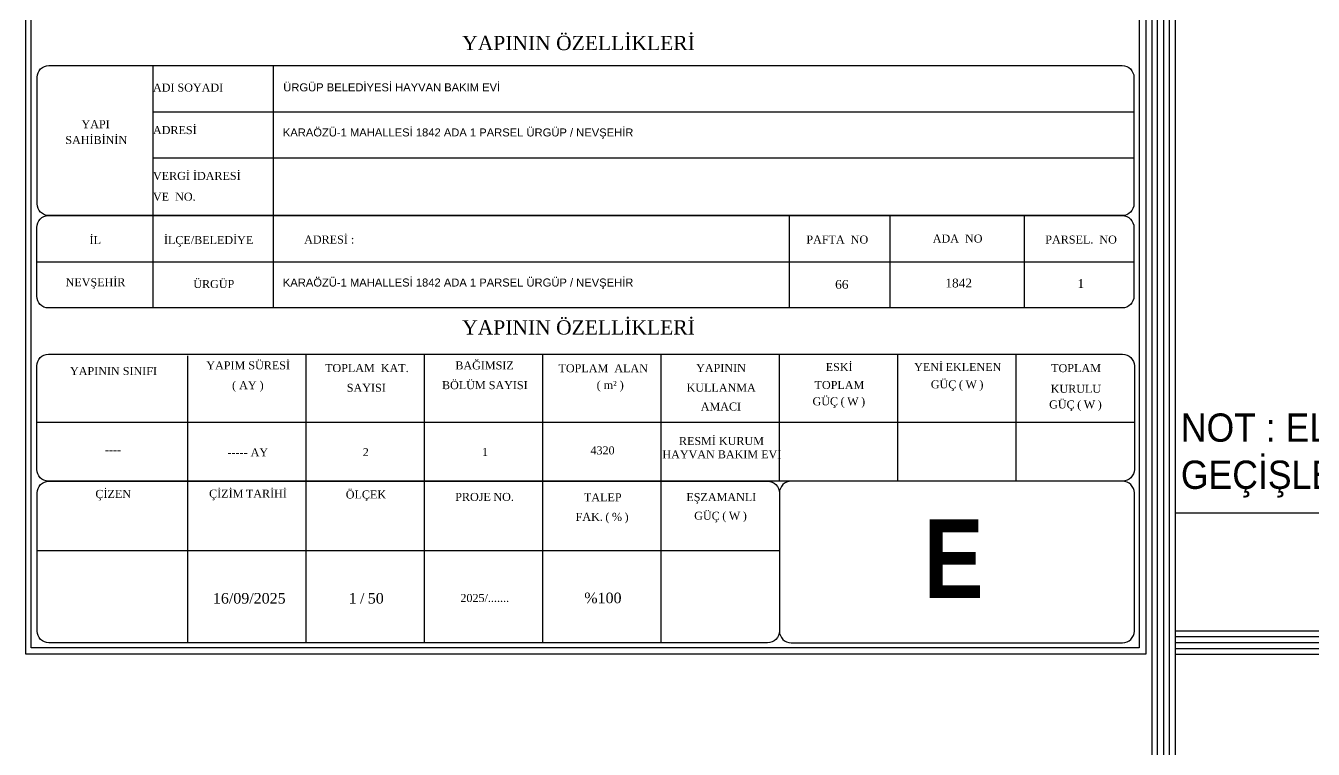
# Model space of a CAD drawing. Header units: millimetres. Extents: x 2046 to 14753, y 2361 to 29276.
# Drawn here: x 2046 to 3138, y 11071 to 11685 of the extents above; entities that cross this region are included whole.
import ezdxf

# ---------------------------------------------------------------- set-up
doc = ezdxf.new("R2010")
doc.units = ezdxf.units.MM
doc.layers.add('Elektrik Yazı', color=7, linetype='Continuous')
doc.layers.add('TOPRAKLAMA', color=44, linetype='Continuous', lineweight=18)
doc.layers.add('yazi', color=251, linetype='Continuous', lineweight=25)
doc.styles.add('Elektrik Yazı', font='times.ttf')
doc.styles.add('UNIVCH', font='arial.ttf', dxfattribs={"width": 0.7, "height": 70})

# ---------------------------------------------------------------- blocks, each defined once
blk = doc.blocks.new('ÖZEL NOT')
at = {"layer": 'Elektrik Yazı', "insert": (0, 81.2), "char_height": 24, "width": 884.096, "attachment_point": 1, "style": 'UNIVCH'}
blk.add_mtext('{\\W0.9;NOT : ELEKTRİK TESİSATINDA KOLON VE BACA GEÇİŞLERİNDE TAVAN VEYA ZEMİN KULLANILACAKTIR}', dxfattribs=at)

msp = doc.modelspace()

# ---------------------------------------------------------------- linework, layer by layer
at = {"layer": 'yazi'}
for p, q in [((3000.515, 26057.18), (3000.515, 2361.267)), ((3010.515, 26042.18), (3010.515, 2361.267)), ((3020.515, 26032.18), (3020.515, 2361.267)), ((2153.523, 11651.099), (2153.523, 11445.409)), ((2255.487, 11651.099), (2255.487, 11445.409)), ((2153.523, 11611.92), (2985.815, 11611.92)), ((2153.523, 11572.741), (2985.815, 11572.741)), ((2693.28, 11445.409), (2693.28, 11523.767)), ((2778.802, 11445.409), (2778.802, 11523.767)), ((2892.643, 11445.409), (2892.643, 11523.767)), ((2054.959, 11484.588), (2985.46, 11484.588)), ((2183.11, 11161.362), (2183.11, 11404.793)), ((2283.448, 11161.362), (2283.448, 11406.23)), ((2383.786, 11161.362), (2383.786, 11406.23)), ((2484.125, 11161.362), (2484.125, 11406.23)), ((2584.463, 11161.362), (2584.463, 11406.23)), ((2684.801, 11298.488), (2684.801, 11406.23)), ((2785.139, 11298.488), (2785.139, 11406.23)), ((2885.477, 11298.488), (2885.477, 11406.23)), ((2055.315, 11348.582), (2985.815, 11348.582)), ((3020.515, 11271.662), (11459.215, 11271.662)), ((2055.315, 11239.72), (2684.801, 11239.72))]:
    msp.add_line(p, q, dxfattribs=at)
for points in [[(3005.515, 8020.024), (3005.515, 29265.994), (11474.215, 29265.994), (11474.215, 26057.18)], [(3015.515, 8020.024), (3015.515, 29255.994), (11464.215, 29255.994), (11464.215, 26057.18)], [(2045.615, 11151.662), (2045.615, 12501.633), (2995.515, 12501.633), (2995.515, 11151.662), (2045.615, 11151.662)], [(3020.515, 11171.662), (11459.215, 11171.662)], [(3020.515, 11166.662), (11459.215, 11166.662)], [(3020.515, 11161.662), (11459.215, 11161.662)], [(3020.515, 11156.662), (11459.215, 11156.662)], [(3020.515, 11151.662), (11484.215, 11151.662)]]:
    msp.add_lwpolyline(points, dxfattribs=at)
at = {"layer": 'yazi', "lineweight": 30}
msp.add_lwpolyline([(2050.277, 12496.308), (2989.889, 12496.308), (2989.889, 11157.018), (2050.277, 11157.018)], close=True, dxfattribs=at)
for points in [[(2065.315, 11651.099), (2975.46, 11651.099, -0.41421356), (2985.46, 11641.099), (2985.46, 11533.767, -0.41421356), (2975.46, 11523.767), (2065.315, 11523.767, -0.41421356), (2055.315, 11533.767), (2055.315, 11641.099, -0.41421356)], [(2064.959, 11523.767), (2975.46, 11523.767, -0.41421356), (2985.46, 11513.767), (2985.46, 11455.409, -0.41421356), (2975.46, 11445.409), (2064.959, 11445.409, -0.41421356), (2054.959, 11455.409), (2054.959, 11513.767, -0.41421356)], [(2064.959, 11406.23), (2975.815, 11406.23, -0.41421356), (2985.815, 11396.23), (2985.815, 11308.488, -0.41421356), (2975.815, 11298.488), (2064.959, 11298.488, -0.41421356), (2054.959, 11308.488), (2054.959, 11396.23, -0.41421356)], [(2065.315, 11298.488), (2674.801, 11298.488, -0.41421356), (2684.801, 11288.488), (2684.801, 11171.362, -0.41421356), (2674.801, 11161.362), (2065.315, 11161.362, -0.41421356), (2055.315, 11171.362), (2055.315, 11288.488, -0.41421356)], [(2975.815, 11298.488), (2694.801, 11298.488, 0.41421356), (2684.801, 11288.488), (2684.801, 11171.362, 0.41421356), (2694.801, 11161.362), (2975.815, 11161.362, 0.41421356), (2985.815, 11171.362), (2985.815, 11288.488, 0.41421356)]]:
    msp.add_lwpolyline(points, format="xyb", close=True, dxfattribs=at)

# ---------------------------------------------------------------- block references
at = {"layer": 'TOPRAKLAMA'}
msp.add_blockref('ÖZEL NOT', (3025.271, 11274.767), dxfattribs=at)

# ---------------------------------------------------------------- texts
at = {"layer": 'yazi', "lineweight": 30, "attachment_point": 1, "style": 'Elektrik Yazı'}
for s, insert, char_height, width in [('YAPININ ÖZELLİKLERİ ', (2415.746, 11676.245), 12.09178, 245.94036), ('ADI SOYADI', (2153.523, 11635.778), 6.7898, 101.33613), ('{\\fArial|b0|i0|c162|p34;ÜRGÜP BELEDİYESİ HAYVAN BAKIM EVİ}', (2264.016, 11635.986), 6.78978, 520.70736), ('\\pi37.57587;YAPI', (2055.315, 11604.718), 6.78978, 98.2086), ('ADRESİ', (2153.523, 11599.701), 6.7898, 101.33613), ('{\\fArial|b0|i0|c162|p34;KARAÖZÜ-1 MAHALLESİ 1842 ADA 1 PARSEL ÜRGÜP / NEVŞEHİR}', (2263.672, 11597.738), 6.78978, 519.5868), ('\\pi23.86904;SAHİBİNİN', (2055.315, 11591.306), 6.78978, 98.2086), ('VERGİ İDARESİ', (2153.523, 11560.854), 6.78978, 101.33613), ('VE  NO.', (2153.523, 11543.229), 6.7898, 101.33613), ('\\pi44.78325;İL', (2054.959, 11506.39), 6.78978, 98.56405), ('İLÇE/BELEDİYE', (2162.793, 11506.459), 6.78978, 109.14684), ('ADRESİ :', (2281.742, 11506.868), 6.7898, 109.14684), ('PAFTA  NO', (2707.661, 11506.868), 6.7898, 109.14684), ('ADA  NO', (2814.86, 11507.703), 6.7898, 109.14684), ('PARSEL.  NO', (2910.301, 11506.868), 6.78978, 109.14684), ('\\pi24.45307;NEVŞEHİR', (2054.959, 11470.656), 6.78978, 98.56405), ('\\pi34.19349;ÜRGÜP', (2153.523, 11469.143), 6.78978, 101.96383), ('{\\fArial|b0|i0|c162|p34;KARAÖZÜ-1 MAHALLESİ 1842 ADA 1 PARSEL ÜRGÜP / NEVŞEHİR}', (2263.672, 11470.406), 6.78978, 519.5868), ('\\pi36.56619;66', (2695.505, 11469.174), 7.495, 83.29684), ('\\pi46.73176;1842', (2778.802, 11470.329), 7.495, 113.84105), ('\\pi44.96553;1', (2892.643, 11469.911), 7.495, 92.81667), ('YAPININ ÖZELLİKLERİ ', (2415.746, 11434.992), 12.09178, 245.94036), ('\\pi15.65966;YAPIM SÜRESİ', (2183.11, 11400.153), 6.78978, 100.33814), ('\\pi26.16253;BAĞIMSIZ', (2383.786, 11400.107), 6.78978, 100.33814), ('\\pi39.255;ESKİ', (2684.801, 11398.722), 6.78978, 100.33814), ('\\pi13.93027;YENİ{\\fTw Cen MT Condensed Extra Bold|b0|i0|c162|p34; }EKLENEN', (2785.139, 11398.722), 6.78978, 100.33814), ('\\pi28.1806;YAPININ SINIFI', (2054.959, 11395.351), 6.78978, 128.15076), ('\\pi16.00478;TOPLAM  KAT.', (2283.448, 11397.869), 6.78978, 100.33814), ('\\pi13.35398;TOPLAM  ALAN', (2484.125, 11397.697), 6.78978, 100.33814), ('\\pi29.6798;YAPININ', (2584.463, 11397.956), 6.78978, 100.33814), ('\\pi29.81687;TOPLAM', (2885.477, 11397.776), 6.78978, 100.33814), ('\\pi37.49514;( AY )', (2183.11, 11383.328), 6.78978, 100.33814), ('\\pi34.45027;SAYISI', (2283.448, 11381.119), 6.78978, 100.33814), ('\\pi14.86418;BÖLÜM SAYISI', (2383.786, 11383.356), 6.78978, 100.33814), ('\\pi32.86174;     ( m² )', (2484.125, 11383.485), 6.78978, 100.33814), ('\\pi21.62703;KULLANMA', (2584.463, 11381.206), 6.78978, 100.33814), ('\\pi29.81687;TOPLAM', (2684.801, 11383.499), 6.78978, 100.33814), ('\\pi28.06763;GÜÇ{\\fTw Cen MT Condensed Extra Bold|b0|i0|c162|p34; }({\\fTw Cen MT Condensed Extra Bold|b0|i0|c162|p34; }W{\\fTw Cen MT Condensed Extra Bold|b0|i0|c162|p34; })', (2785.139, 11384.034), 6.789779, 100.33814), ('\\pi29.42035;KURULU', (2885.477, 11380.237), 6.78978, 100.33814), ('\\pi28.06763;GÜÇ{\\fTw Cen MT Condensed Extra Bold|b0|i0|c162|p34; }({\\fTw Cen MT Condensed Extra Bold|b0|i0|c162|p34; }W{\\fTw Cen MT Condensed Extra Bold|b0|i0|c162|p34; })', (2684.801, 11369.622), 6.789779, 100.33814), ('\\pi28.06763;GÜÇ{\\fTw Cen MT Condensed Extra Bold|b0|i0|c162|p34; }({\\fTw Cen MT Condensed Extra Bold|b0|i0|c162|p34; }W{\\fTw Cen MT Condensed Extra Bold|b0|i0|c162|p34; })', (2885.477, 11366.984), 6.789779, 100.33814), ('\\pi33.62051;AMACI', (2584.463, 11365.212), 6.78978, 100.33814), ('\\pi15.12608;RESMİ KURUM\\P\\pi1.08881;HAYVAN BAKIM EVİ', (2584.463, 11335.996), 6.78978, 100.33814), ('\\pi57.80206;----', (2054.959, 11328.691), 6.78978, 128.15076), ('\\pi33.60583;----- AY', (2183.11, 11326.425), 6.78978, 100.33814), ('\\pi47.97843;2', (2283.448, 11326.536), 6.78978, 100.33814), ('\\pi48.86203;1', (2383.786, 11326.71), 6.78978, 100.33814), ('\\pi40.4005;4320', (2484.125, 11327.998), 6.78978, 100.33814), ('\\pi49.39288;ÇİZEN', (2055.315, 11291.105), 6.78978, 127.79531), ('\\pi18.0105;ÇİZİM{\\fTw Cen MT Condensed Extra Bold|b0|i0|c162|p34; }TARİHİ', (2183.11, 11291.318), 6.78978, 100.33814), ('\\pi33.59604;ÖLÇEK', (2283.448, 11290.618), 6.78978, 100.33814), ('\\pi26.07306;PROJE{\\fTw Cen MT Condensed Extra Bold|b0|i0|c162|p34; }NO.', (2383.786, 11288.56), 6.78978, 100.33814), ('\\pi34.90308;TALEP', (2484.125, 11288.217), 6.78978, 100.33814), ('\\pi21.43367;EŞZAMANLI', (2584.463, 11288.399), 6.78978, 100.33814), ('\\pi27.83021;FAK.{\\fTw Cen MT Condensed Extra Bold|b0|i0|c162|p34; }({\\fTw Cen MT Condensed Extra Bold|b0|i0|c162|p34; }%{\\fTw Cen MT Condensed Extra Bold|b0|i0|c162|p34; })', (2484.125, 11271.635), 6.789779, 100.33814), ('\\pi28.06763;GÜÇ{\\fTw Cen MT Condensed Extra Bold|b0|i0|c162|p34; }({\\fTw Cen MT Condensed Extra Bold|b0|i0|c162|p34; }W{\\fTw Cen MT Condensed Extra Bold|b0|i0|c162|p34; })', (2584.463, 11272.571), 6.789779, 100.33814), ('{\\fTw Cen MT Condensed Extra Bold|b0|i0|c0|p34;E}', (2807.109, 11265.993), 66.57864, 706.61181), ('\\pi21.23639;16/09/2025', (2183.11, 11203.64), 8.96251, 100.33814), ('\\pi36.03032;1{\\fTw Cen MT Condensed Extra Bold|b0|i0|c162|p34; }/{\\fTw Cen MT Condensed Extra Bold|b0|i0|c162|p34; }50', (2283.448, 11203.64), 8.962509, 100.33814), ('\\pi35.20033;%100', (2484.125, 11203.963), 8.96251, 100.33814), ('\\pi30.44102;2025/.......', (2383.786, 11202.808), 6.78978, 100.33814)]:
    msp.add_mtext(s, dxfattribs=dict(at, insert=insert, char_height=char_height, width=width))

doc.saveas('drawing.dxf')
